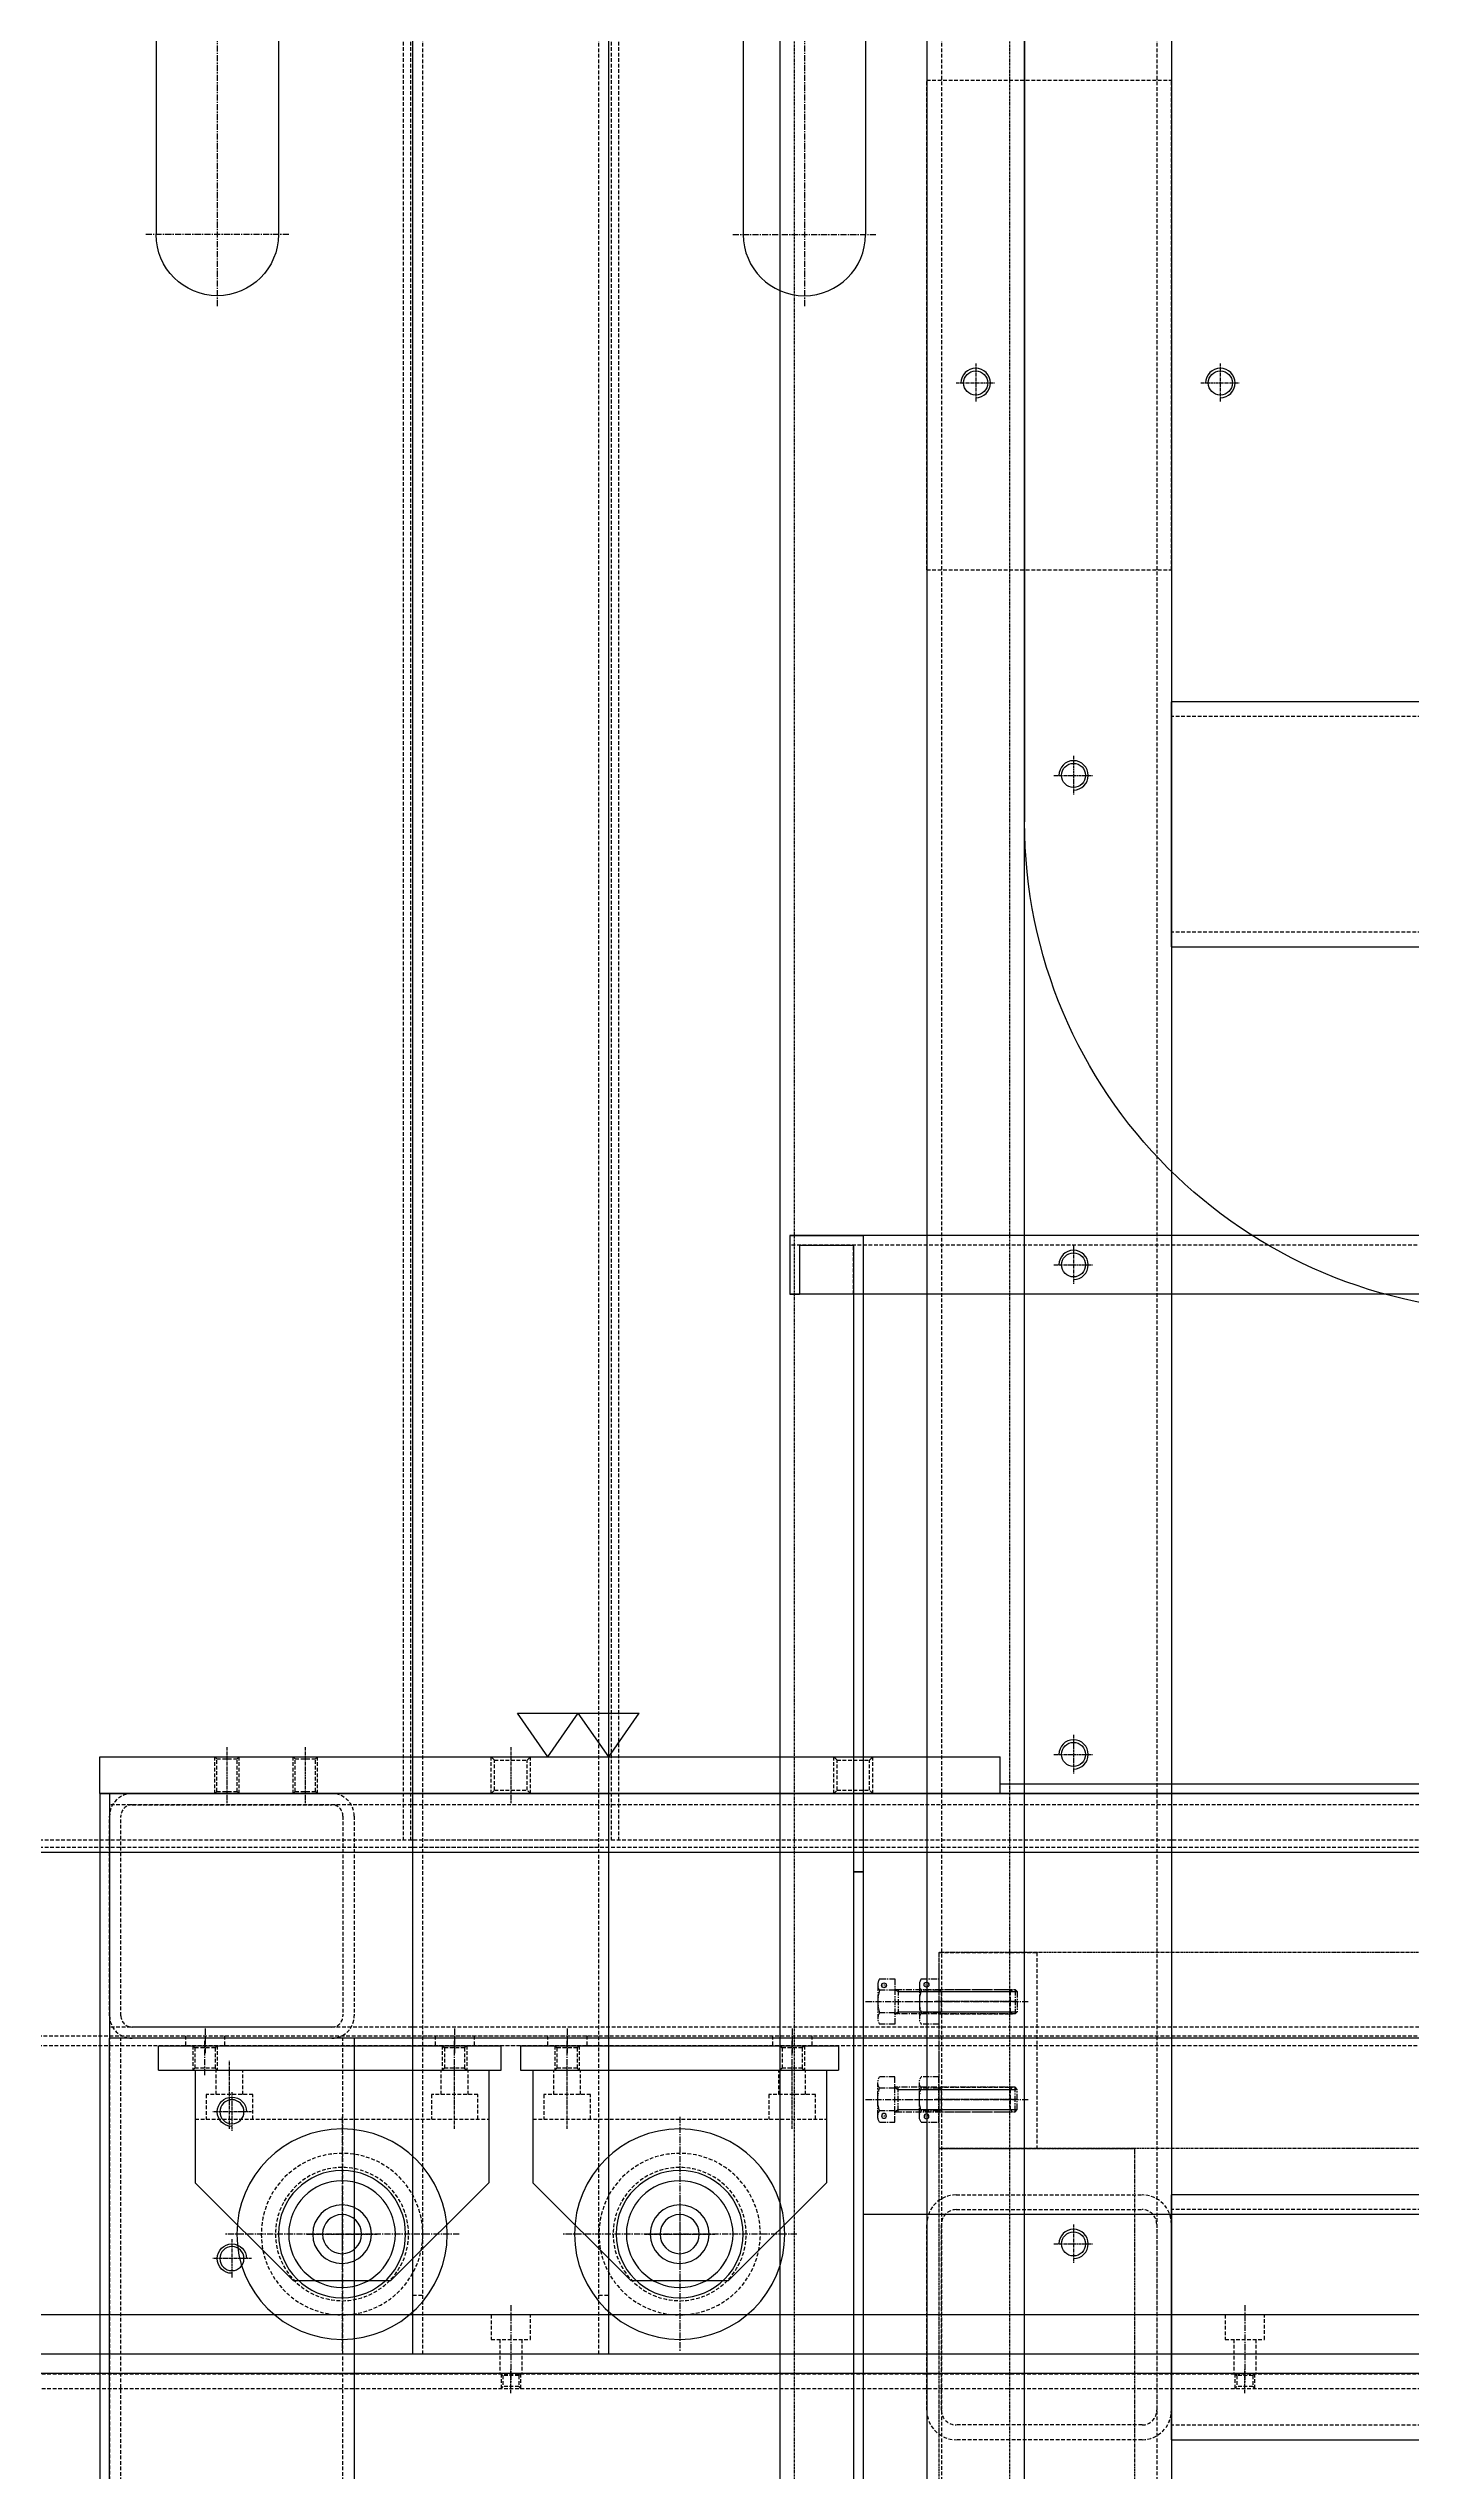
# Model space of a CAD drawing. Header units: millimetres. Extents: x -18234 to 26733, y 279 to 18488.
# Drawn here: x 20873.8 to 21152.4, y 5653.1 to 6148.1 of the extents above; entities that cross this region are included whole.
import ezdxf
from ezdxf.enums import TextEntityAlignment as Align

# ---------------------------------------------------------------- set-up
doc = ezdxf.new("R2010")
doc.units = ezdxf.units.MM
doc.linetypes.add('CENTER', pattern=[2, 1.25, -0.25, 0.25, -0.25])
doc.linetypes.add('HIDDEN', pattern=[0.375, 0.25, -0.125])
for name, color, linetype in [('44', 4, 'CENTER'), ('BOM', 6, 'Continuous'), ('CENTER', 1, 'CENTER'), ('CL', 1, 'CENTER'), ('HL', 2, 'HIDDEN'), ('THIN', 3, 'Continuous')]:
    doc.layers.add(name, color=color, linetype=linetype)
doc.styles.get("Standard").update_dxf_attribs({"font": 'arial.ttf'})

# ---------------------------------------------------------------- blocks, each defined once
blk = doc.blocks.new('uyiwer')
at = {"layer": 'HL', "ltscale": 3}
for p, q in [((301281.04, 32211.52), (301331.04, 32211.52)), ((301281.04, 32111.52), (301281.04, 32211.52)), ((301331.04, 32111.52), (301331.04, 32211.52)), ((301281.04, 32111.52), (301331.04, 32111.52))]:
    blk.add_line(p, q, dxfattribs=at)
blk = doc.blocks.new('trtru')
at = {"layer": 'HL', "ltscale": 3}
for p, q in [((311532.58, 919.21), (311570.58, 919.21)), ((311532.58, 916.21), (311570.58, 916.21)), ((311526.58, 875.21), (311526.58, 913.21)), ((311529.58, 875.21), (311529.58, 913.21)), ((311573.58, 913.21), (311573.58, 875.21)), ((311576.58, 913.21), (311576.58, 875.21)), ((311570.58, 872.21), (311532.58, 872.21)), ((311570.58, 869.21), (311532.58, 869.21))]:
    blk.add_line(p, q, dxfattribs=at)
for centre, radius, start, end in [((311532.58, 913.21), 6, 90, 180), ((311532.58, 913.21), 3, 90, 180), ((311570.58, 913.21), 6, 0, 90), ((311570.58, 913.21), 3, 0, 90), ((311532.58, 875.21), 6, 180, 270), ((311532.58, 875.21), 3, 180, 270), ((311570.58, 875.21), 6, 270, 0), ((311570.58, 875.21), 3, 270, 0)]:
    blk.add_arc(centre, radius, start, end, dxfattribs=at)
blk = doc.blocks.new('uyoertw')
at = {"ltscale": 0.5}
for p, q in [((107125.43, -14929.59), (106940.43, -14929.59)), ((106940.43, -14979.59), (106940.43, -14929.59)), ((107125.43, -14979.59), (107125.43, -14929.59)), ((106940.43, -14979.59), (107125.43, -14979.59))]:
    blk.add_line(p, q, dxfattribs=at)
at = {"layer": 'HL', "ltscale": 3}
for p, q in [((107125.43, -14932.59), (106940.43, -14932.59)), ((107125.43, -14976.59), (106940.43, -14976.59))]:
    blk.add_line(p, q, dxfattribs=at)
blk = doc.blocks.new('6w4tw')
at = {"ltscale": 0.5}
for p, q in [((107959.85, -12918.09), (107959.85, -14174.09)), ((108009.85, -12918.09), (108009.85, -14174.09))]:
    blk.add_line(p, q, dxfattribs=at)
at = {"layer": 'HL', "ltscale": 3}
for p, q in [((107962.85, -12918.09), (107962.85, -14174.09)), ((108006.85, -12918.09), (108006.85, -14174.09))]:
    blk.add_line(p, q, dxfattribs=at)
blk = doc.blocks.new('YUWTEE')
at = {"color": 6}
for name, p in [('6w4tw', (-1069.42, -20)), ('uyoertw', (0, 1286.5)), ('uyoertw', (0, 981.5))]:
    blk.add_blockref(name, p, dxfattribs=at)
for name, p in [('uyiwer', (-194390.61, -45727.61)), ('trtru', (-204636.15, -14867.29))]:
    blk.add_blockref(name, p)
blk = doc.blocks.new('tyqw')
at = {"ltscale": 0.5}
blk.add_circle((204314.83, 21396.31), 2.46, dxfattribs=at)
at = {"color": 1, "ltscale": 0.5}
blk.add_arc((204314.83, 21396.31), 3, 270, 180, dxfattribs=at)
at = {"layer": 'CL', "ltscale": 0.5}
for p, q in [((204314.83, 21400.31), (204314.83, 21392.31)), ((204310.83, 21396.31), (204318.83, 21396.31))]:
    blk.add_line(p, q, dxfattribs=at)
blk = doc.blocks.new('RUW')
at = {"ltscale": 0.5}
blk.add_line((104876.37, -12938.09), (104876.37, -14228.09), dxfattribs=at)
for p in [(-99428.46, -34974.24), (-99378.46, -34974.24), (-99408.46, -35054.4), (-99408.46, -35154.4), (-99408.46, -35254.4), (-99408.46, -35354.4)]:
    blk.add_blockref('tyqw', p)
blk = doc.blocks.new('56ERT')
at = {"color": 6}
for name, p in [('YUWTEE', (-4301.61, 0)), ('RUW', (-2287.55, 0))]:
    blk.add_blockref(name, p, dxfattribs=at)
blk = doc.blocks.new('MCLBM1')
at = {"color": 0}
blk.add_circle((0, 0), 0.5, dxfattribs=at)
blk.add_text('BM', height=0.5).set_placement((0, 0), align=Align.MIDDLE)
at = {"flags": 1}
for tag, p in [('WEIGHT', (0, -5)), ('SPEC', (0, -3)), ('NAME', (0, -1)), ('ENAME', (0, -2)), ('MATERIAL', (0, -4)), ('REMARK', (0, -6))]:
    blk.add_attdef(tag, p, '', height=0.5, dxfattribs=at)
blk = doc.blocks.new('tyuiwtw')
for p, q in [((144493.21, -12720.48), (144493.21, -12727.4)), ((144497.21, -12721.63), (144493.56, -12721.63)), ((144497.21, -12726.25), (144493.56, -12726.25))]:
    blk.add_line(p, q)
blk.add_lwpolyline([(144497.21, -12719.32), (144497.21, -12728.56), (144493.56, -12728.56, -0.309401), (144493.56, -12726.25, -0.154701), (144493.56, -12721.63, -0.309401), (144493.56, -12719.32)], format="xyb", close=True)
at = {"layer": 'CENTER'}
blk.add_line((144490.71, -12723.94), (144499.71, -12723.94), dxfattribs=at)
at = {"layer": 'BOM'}
blk.add_blockref('MCLBM1', (144494.65, -12720.49), dxfattribs=at)
blk = doc.blocks.new('t7ietey')
for p, q in [((144480.05, -12699.41), (144480.05, -12706.34)), ((144483.55, -12700.56), (144480.41, -12700.56)), ((144484.2, -12700.37), (144484.2, -12705.37)), ((144508.12, -12700.37), (144508.12, -12705.37)), ((144483.55, -12705.18), (144480.41, -12705.18))]:
    blk.add_line(p, q)
blk.add_lwpolyline([(144483.55, -12698.25), (144483.55, -12707.49), (144480.41, -12707.49, -0.309401), (144480.41, -12705.18, -0.154701), (144480.41, -12700.56, -0.309401), (144480.41, -12698.25)], format="xyb", close=True)
for points in [[(144483.75, -12700.37, -0.414214), (144483.55, -12700.17)], [(144483.55, -12705.57, -0.414214), (144483.75, -12705.37)]]:
    blk.add_lwpolyline(points, format="xyb")
blk.add_lwpolyline([(144483.75, -12700.37), (144508.12, -12700.37), (144508.55, -12700.81), (144508.55, -12704.94), (144508.12, -12705.37), (144483.75, -12705.37)])
at = {"layer": 'CENTER'}
blk.add_line((144477.55, -12702.87), (144511.05, -12702.87), dxfattribs=at)
at = {"layer": 'THIN'}
for points in [[(144483.45, -12700.37), (144484.2, -12700.81), (144508.55, -12700.81)], [(144483.45, -12705.37), (144484.2, -12704.94), (144508.55, -12704.94)]]:
    blk.add_lwpolyline(points, dxfattribs=at)
at = {"layer": 'BOM'}
blk.add_blockref('MCLBM1', (144481.31, -12699.54), dxfattribs=at)
blk = doc.blocks.new('tiwerwt')
at = {"color": 6}
for name, p in [('t7ietey', (0, 0)), ('tyuiwtw', (-4.66, 21.07))]:
    blk.add_blockref(name, p, dxfattribs=at)
blk = doc.blocks.new('uret')
at = {"layer": 'CL', "ltscale": 0.5}
blk.add_line((151291.82, -10206.46), (151308.82, -10206.46), dxfattribs=at)
at = {"layer": 'HL', "ltscale": 3}
for p, q in [((151293.25, -10204.39), (151292.82, -10203.96)), ((151307.82, -10203.96), (151292.82, -10203.96)), ((151293.25, -10204.39), (151293.25, -10208.53)), ((151307.38, -10204.39), (151293.25, -10204.39)), ((151307.82, -10203.96), (151307.38, -10204.39)), ((151307.38, -10204.39), (151307.38, -10208.53)), ((151293.25, -10208.53), (151292.82, -10208.96)), ((151307.82, -10208.96), (151292.82, -10208.96)), ((151307.38, -10208.53), (151293.25, -10208.53)), ((151307.82, -10208.96), (151307.38, -10208.53))]:
    blk.add_line(p, q, dxfattribs=at)
blk = doc.blocks.new('e45wert')
at = {"ltscale": 0.5}
for p, q in [((141874.83, -13498.57), (141874.83, -13173.57)), ((141874.83, -13173.57), (141914.83, -13173.57)), ((141914.83, -13498.57), (141914.83, -13173.57)), ((141874.83, -13498.57), (141914.83, -13498.57))]:
    blk.add_line(p, q, dxfattribs=at)
at = {"xscale": -1, "rotation": 90}
for p in [(131678.37, 137809.25), (131698.37, 137809.25)]:
    blk.add_blockref('uret', p, dxfattribs=at)
blk = doc.blocks.new('ertyqw')
at = {"layer": 'HL', "ltscale": 3}
for p, q in [((141865.63, -12950.51), (141885.63, -12950.51)), ((141865.63, -12950.51), (141865.63, -12990.51)), ((141885.63, -12950.51), (141885.63, -12990.51)), ((141865.63, -12990.51), (141885.63, -12990.51))]:
    blk.add_line(p, q, dxfattribs=at)
blk = doc.blocks.new('7iwrqr')
at = {"ltscale": 0.5}
for p, q in [((135069.59, -28613.2), (135854.59, -28613.2)), ((135854.59, -28613.2), (135854.59, -28653.2)), ((135069.59, -28653.2), (135854.59, -28653.2))]:
    blk.add_line(p, q, dxfattribs=at)
for p in [(-15453.23, -18416.74), (-15453.23, -18436.74)]:
    blk.add_blockref('uret', p)
blk = doc.blocks.new('8yq')
at = {"color": 0}
blk.add_blockref('7iwrqr', (1693.73, 1030.96), dxfattribs=at)
at = {"color": 0, "xscale": -1}
for name, p in [('ertyqw', (279413.95, -14631.72)), ('e45wert', (279423.14, -14448.67))]:
    blk.add_blockref(name, p, dxfattribs=at)
blk = doc.blocks.new('A$C6E0E735B')
at = {"color": 0}
blk.add_blockref('8yq', (-136748.32, 27962.24), dxfattribs=at)
at = {"color": 6, "xscale": -1}
blk.add_blockref('tiwerwt', (145292.55, 13072.87), dxfattribs=at)
at = {"color": 6, "rotation": 179.9999999998332}
blk.add_blockref('tiwerwt', (145292.55, -12352.87), dxfattribs=at)
blk = doc.blocks.new('A$C7FF257DF')
at = {"ltscale": 0.5}
for p, q in [((800, 12), (800, 1412)), ((850, 1412), (850, 12))]:
    blk.add_line(p, q, dxfattribs=at)
at = {"layer": 'HL', "ltscale": 0.5}
for p, q in [((803, 12), (803, 1412)), ((847, 12), (847, 1412))]:
    blk.add_line(p, q, dxfattribs=at)
blk = doc.blocks.new('A$C7A7027CF')
blk.add_blockref('A$C7FF257DF', (0, 0))
blk = doc.blocks.new('A$C27025287')
blk.add_blockref('A$C7A7027CF', (0, 0))
blk = doc.blocks.new('57w45')
at = {"color": 6, "ltscale": 0.5}
for p, q in [((108072.23, -24098.91), (108087.23, -24098.91)), ((108072.23, -24098.91), (108072.23, -24110.91)), ((108074.23, -24100.91), (108074.23, -24110.91)), ((108074.23, -24100.91), (108085.23, -24100.91)), ((108085.23, -24100.91), (108085.23, -24628.91)), ((108087.23, -24098.91), (108087.23, -24626.91)), ((108072.23, -24110.91), (108074.23, -24110.91)), ((108085.23, -24228.91), (108087.23, -24228.91))]:
    blk.add_line(p, q, dxfattribs=at)
blk = doc.blocks.new('r6u4w')
at = {"color": 6, "ltscale": 0.5}
for p, q in [((106842.27, -25189.89), (106842.27, -25201.89)), ((107688.27, -25189.89), (106842.27, -25189.89)), ((107688.27, -25201.89), (106842.27, -25201.89)), ((106855.27, -25201.89), (106855.27, -25319.89)), ((106857.27, -25319.89), (106855.27, -25319.89)), ((106857.27, -25319.89), (106857.27, -25389.89)), ((107673.27, -25389.89), (106857.27, -25389.89))]:
    blk.add_line(p, q, dxfattribs=at)
at = {"layer": 'HL', "ltscale": 3}
for p, q in [((107688.27, -25191.89), (106842.27, -25191.89)), ((106855.27, -25201.89), (106855.27, -25191.89))]:
    blk.add_line(p, q, dxfattribs=at)
blk = doc.blocks.new('e56w4w')
at = {"color": 6}
for name, p in [('57w45', (-2817.38, 0)), ('r6u4w', (-1587.43, 1090.97))]:
    blk.add_blockref(name, p, dxfattribs=at)
blk = doc.blocks.new('57WERWR')
at = {"ltscale": 0.5}
for p, q in [((217010.53, 14888.67), (215596.53, 14888.67)), ((217010.53, 14888.67), (217010.53, 14838.67)), ((215596.53, 14838.67), (217010.53, 14838.67))]:
    blk.add_line(p, q, dxfattribs=at)
at = {"layer": 'HL', "ltscale": 3}
for p, q in [((215596.53, 14886.37), (217010.53, 14886.37)), ((215596.53, 14840.97), (217010.53, 14840.97))]:
    blk.add_line(p, q, dxfattribs=at)
blk = doc.blocks.new('56e43')
at = {"layer": 'HL', "ltscale": 3}
for p, q in [((237551.98, 2183.25), (237592.78, 2183.25)), ((237547.38, 2137.85), (237547.38, 2178.65)), ((237549.68, 2137.85), (237549.68, 2178.65)), ((237551.98, 2180.95), (237592.78, 2180.95)), ((237595.08, 2178.65), (237595.08, 2137.85)), ((237597.38, 2178.65), (237597.38, 2137.85)), ((237592.78, 2135.55), (237551.98, 2135.55)), ((237592.78, 2133.25), (237551.98, 2133.25))]:
    blk.add_line(p, q, dxfattribs=at)
for centre, radius, start, end in [((237551.98, 2178.65), 4.6, 90, 180), ((237592.78, 2178.65), 4.6, 0, 90), ((237551.98, 2178.65), 2.3, 90, 180), ((237592.78, 2178.65), 2.3, 0, 90), ((237551.98, 2137.85), 4.6, 180, 270), ((237551.98, 2137.85), 2.3, 180, 270), ((237592.78, 2137.85), 4.6, 270, 0), ((237592.78, 2137.85), 2.3, 270, 0)]:
    blk.add_arc(centre, radius, start, end, dxfattribs=at)
blk = doc.blocks.new('6RWTWE')
at = {"ltscale": 0.5}
for p, q in [((116715.79, -27818.13), (116715.79, -27723.13)), ((116765.79, -27723.13), (116715.79, -27723.13)), ((116765.79, -27723.13), (116765.79, -27818.13)), ((116765.79, -27818.13), (116715.79, -27818.13))]:
    blk.add_line(p, q, dxfattribs=at)
at = {"layer": 'HL', "ltscale": 3}
for p, q in [((116718.09, -27818.13), (116718.09, -27723.13)), ((116763.49, -27818.13), (116763.49, -27723.13))]:
    blk.add_line(p, q, dxfattribs=at)
blk = doc.blocks.new('ureyre')
at = {"ltscale": 0.5}
blk.add_circle((240909.09, 36676.37), 2.46, dxfattribs=at)
at = {"color": 1, "ltscale": 0.5}
blk.add_arc((240909.09, 36676.37), 3, 270, 180, dxfattribs=at)
at = {"layer": 'CL', "ltscale": 0.5}
for p, q in [((240909.09, 36680.37), (240909.09, 36672.37)), ((240905.09, 36676.37), (240913.09, 36676.37))]:
    blk.add_line(p, q, dxfattribs=at)
blk = doc.blocks.new('T7IED')
at = {"color": 6, "ltscale": 0.5}
for p, q in [((118282.54, -29360.15), (116864.54, -29360.15)), ((116864.54, -29360.15), (116864.54, -29555.15))]:
    blk.add_line(p, q, dxfattribs=at)
at = {"extrusion": (0, 0, -1), "zscale": -1}
for p in [(-357800.63, -66101.52), (-357800.63, -66131.52)]:
    blk.add_blockref('ureyre', p, dxfattribs=at)
blk = doc.blocks.new('TUIR')
at = {"layer": 'CL', "ltscale": 0.5}
blk.add_line((206249.02, 19611.52), (206249.02, 19623.02), dxfattribs=at)
at = {"layer": 'HL', "ltscale": 3}
for p, q in [((206245.02, 19621.02), (206245.7, 19620.35)), ((206245.02, 19621.02), (206245.02, 19613.52)), ((206252.35, 19620.35), (206245.7, 19620.35)), ((206245.7, 19620.35), (206245.7, 19614.2)), ((206253.02, 19621.02), (206252.35, 19620.35)), ((206252.35, 19620.35), (206252.35, 19614.2)), ((206253.02, 19621.02), (206253.02, 19613.52)), ((206245.7, 19614.2), (206245.02, 19613.52)), ((206252.35, 19614.2), (206245.7, 19614.2)), ((206252.35, 19614.2), (206253.02, 19613.52))]:
    blk.add_line(p, q, dxfattribs=at)
blk = doc.blocks.new('53REYE')
at = {"layer": 'CL', "ltscale": 0.5}
blk.add_line((206234.52, 19611.92), (206234.52, 19623.42), dxfattribs=at)
at = {"layer": 'HL', "ltscale": 3}
for p, q in [((206232.02, 19621.42), (206232.45, 19620.98)), ((206232.02, 19621.42), (206232.02, 19613.92)), ((206236.58, 19620.98), (206232.45, 19620.98)), ((206232.45, 19620.98), (206232.45, 19614.35)), ((206237.02, 19621.42), (206236.58, 19620.98)), ((206236.58, 19620.98), (206236.58, 19614.35)), ((206237.02, 19621.42), (206237.02, 19613.92)), ((206232.45, 19614.35), (206232.02, 19613.92)), ((206236.58, 19614.35), (206232.45, 19614.35)), ((206236.58, 19614.35), (206237.02, 19613.92))]:
    blk.add_line(p, q, dxfattribs=at)
blk = doc.blocks.new('RYURETET')
at = {"color": 6, "ltscale": 0.5}
for p, q in [((116864.54, -28491.56), (116864.54, -28499.06)), ((116864.54, -28491.56), (117048.54, -28491.56)), ((117048.54, -28491.56), (117048.54, -28499.06)), ((116864.54, -28499.06), (117048.54, -28499.06))]:
    blk.add_line(p, q, dxfattribs=at)
at = {"extrusion": (0, 0, -1), "zscale": -1}
for name, p in [('53REYE', (-323125.05, -48112.98)), ('53REYE', (-323141.05, -48112.98)), ('TUIR', (-323197.56, -48112.58)), ('TUIR', (-323267.56, -48112.58))]:
    blk.add_blockref(name, p, dxfattribs=at)
blk = doc.blocks.new('TYEE')
at = {"color": 6, "ltscale": 0.5}
for p, q in [((117048.54, -28726.28), (117048.54, -28724.28)), ((117048.54, -28724.28), (117513.54, -28724.28)), ((117513.54, -28726.28), (117513.54, -28724.28)), ((117048.54, -28726.28), (117513.54, -28726.28))]:
    blk.add_line(p, q, dxfattribs=at)
blk = doc.blocks.new('UYWEE')
at = {"layer": 'HL', "ltscale": 3}
for p, q in [((118659.67, -29360.15), (118659.67, -29555.15)), ((118659.67, -29360.15), (118661.67, -29360.15)), ((118661.67, -29360.15), (118661.67, -29555.15)), ((118661.67, -29555.15), (118659.67, -29555.15))]:
    blk.add_line(p, q, dxfattribs=at)
blk = doc.blocks.new('TUERTTRE')
at = {"color": 6, "ltscale": 0.5}
for p, q in [((299256.67, 16562.02), (299269.09, 16562.02)), ((299262.88, 16553.1), (299256.67, 16562.02)), ((299262.88, 16553.1), (299269.09, 16562.02)), ((299269.09, 16562.02), (299281.51, 16562.02)), ((299275.3, 16553.1), (299269.09, 16562.02)), ((299275.3, 16553.1), (299281.51, 16562.02))]:
    blk.add_line(p, q, dxfattribs=at)
blk = doc.blocks.new('54y3')
at = {"color": 6, "ltscale": 0.5}
for p, q in [((116864.54, -30047.36), (116864.54, -29852.36)), ((118282.54, -30047.36), (116864.54, -30047.36))]:
    blk.add_line(p, q, dxfattribs=at)
blk = doc.blocks.new('tyiwtet')
at = {"color": 6}
for name, p in [('TUERTTRE', (-182306.76, -44218.73)), ('T7IED', (0, 1687.01)), ('TYEE', (0, 1053.14)), ('6RWTWE', (150.74, 0))]:
    blk.add_blockref(name, p, dxfattribs=at)
at = {"color": 6, "xscale": -1, "rotation": 180}
for name, p in [('RYURETET', (0, -56164.69)), ('54y3', (0, -57720.49))]:
    blk.add_blockref(name, p, dxfattribs=at)
at = {"color": 6, "xscale": -1}
blk.add_blockref('UYWEE', (235526.21, 1687.01), dxfattribs=at)
at = {"extrusion": (0, 0, -1), "zscale": -1}
blk.add_blockref('57WERWR', (-333877.07, -42561.8), dxfattribs=at)
at = {"color": 0}
blk.add_blockref('56e43', (-120680.84, -29856.38), dxfattribs=at)
blk = doc.blocks.new('hioewe')
at = {"color": 6}
for name, p in [('e56w4w', (11225.01, -974.39)), ('tyiwtet', (-525.69, 2485.83))]:
    blk.add_blockref(name, p, dxfattribs=at)
blk = doc.blocks.new('trtyrr')
at = {"layer": 'CL'}
blk.add_line((-17983.17, 8758.15), (-17990.17, 8758.15), dxfattribs=at)
at = {"layer": 'HL', "ltscale": 3}
for p, q in [((-17989.17, 8760.65), (-17988.73, 8760.22)), ((-17989.17, 8760.65), (-17984.17, 8760.65)), ((-17988.73, 8760.22), (-17988.73, 8756.09)), ((-17988.73, 8760.22), (-17984.6, 8760.22)), ((-17984.6, 8760.22), (-17984.17, 8760.65)), ((-17984.6, 8760.22), (-17984.6, 8756.09)), ((-17989.17, 8755.65), (-17988.73, 8756.09)), ((-17989.17, 8755.65), (-17984.17, 8755.65)), ((-17988.73, 8756.09), (-17984.6, 8756.09)), ((-17984.6, 8756.09), (-17984.17, 8755.65))]:
    blk.add_line(p, q, dxfattribs=at)
blk = doc.blocks.new('DTHRTRT')
for p, q in [((-37117.55, -5977.42), (-37187.55, -5977.42)), ((-37187.55, -5982.42), (-37187.55, -5977.42)), ((-37117.55, -5982.42), (-37117.55, -5977.42)), ((-37117.55, -5982.42), (-37187.55, -5982.42))]:
    blk.add_line(p, q)
at = {"extrusion": (0, 0, -1), "zscale": -1, "rotation": 270}
for p in [(28419.9, -23966.59), (28368.9, -23966.59)]:
    blk.add_blockref('trtyrr', p, dxfattribs=at)
blk = doc.blocks.new('tuewr')
for p, q in [((201638.06, 16205.43), (201573.06, 16205.43)), ((201638.06, 16200.43), (201573.06, 16200.43))]:
    blk.add_line(p, q)
at = {"ltscale": 0.5}
for p, q in [((201573.06, 16205.43), (201573.06, 16200.43)), ((201638.06, 16205.43), (201638.06, 16200.43))]:
    blk.add_line(p, q, dxfattribs=at)
at = {"extrusion": (0, 0, -1), "zscale": -1, "rotation": 270}
for p in [(-210340.71, -1783.74), (-210386.71, -1783.74)]:
    blk.add_blockref('trtyrr', p, dxfattribs=at)
blk = doc.blocks.new('IERWT')
at = {"layer": 'CL', "ltscale": 0.5}
blk.add_line((201717.61, 16347.01), (201717.61, 16361.01), dxfattribs=at)
at = {"layer": 'HL', "ltscale": 3}
for p, q in [((201714.86, 16354.01), (201714.86, 16359.01)), ((201720.36, 16354.01), (201720.36, 16359.01)), ((201712.86, 16349.01), (201712.86, 16354.01)), ((201712.86, 16354.01), (201722.36, 16354.01)), ((201722.36, 16354.01), (201722.36, 16349.01))]:
    blk.add_line(p, q, dxfattribs=at)
blk = doc.blocks.new('5UWERW')
at = {"ltscale": 0.5}
for p, q in [((201635.56, 16326.22), (201575.56, 16326.22)), ((201575.56, 16326.22), (201575.56, 16303.22)), ((201635.56, 16326.22), (201635.56, 16303.22)), ((201575.56, 16303.22), (201595.56, 16283.22)), ((201615.56, 16283.22), (201635.56, 16303.22)), ((201615.56, 16283.22), (201595.56, 16283.22))]:
    blk.add_line(p, q, dxfattribs=at)
for radius in [6, 4]:
    blk.add_circle((201605.56, 16292.72), radius, dxfattribs=at)
at = {"layer": 'CL', "ltscale": 0.5}
for p, q in [((201605.56, 16299.93), (201605.56, 16285.5)), ((201612.77, 16292.72), (201598.35, 16292.72))]:
    blk.add_line(p, q, dxfattribs=at)
at = {"layer": 'HL', "ltscale": 3}
blk.add_line((201635.56, 16316.22), (201575.56, 16316.22), dxfattribs=at)
for p in [(-135.05, -32.79), (-89.05, -32.79)]:
    blk.add_blockref('IERWT', p)
blk = doc.blocks.new('YUWERW')
for radius in [21.5, 13, 10.9]:
    blk.add_circle((201493.08, 16354.01), radius)
at = {"layer": 'CL'}
for p, q in [((201493.08, 16377.94), (201493.08, 16330.08)), ((201469.15, 16354.01), (201517.01, 16354.01))]:
    blk.add_line(p, q, dxfattribs=at)
at = {"layer": 'HL', "ltscale": 3}
for radius in [16.5, 13.6]:
    blk.add_circle((201493.08, 16354.01), radius, dxfattribs=at)
blk = doc.blocks.new('56YWEW')
blk.add_blockref('5UWERW', (-68.47, 300.44))
at = {"color": 1}
blk.add_blockref('YUWERW', (44.01, 239.15), dxfattribs=at)
blk = doc.blocks.new('tyrtyu')
at = {"layer": 'CL'}
blk.add_line((-18266.34, 7235.12), (-18266.34, 7230.12), dxfattribs=at)
at = {"layer": 'HL', "ltscale": 3}
for p, q in [((-18270.34, 7233.62), (-18270.34, 7231.62)), ((-18262.34, 7233.62), (-18262.34, 7231.62))]:
    blk.add_line(p, q, dxfattribs=at)
blk = doc.blocks.new('rtyrtutu')
for p, q in [((-18791.03, 10046.3), (-18791.03, 9986.3)), ((-18766.03, 10046.3), (-18766.03, 9986.3))]:
    blk.add_line(p, q)
for centre, start, end in [((-18778.53, 10046.3), 0, 180), ((-18778.53, 9986.3), 180, 0)]:
    blk.add_arc(centre, 12.5, start, end)
at = {"layer": 'CL'}
for p, q in [((-18778.53, 10060.93), (-18778.53, 9971.67)), ((-18793.15, 10046.3), (-18763.9, 10046.3)), ((-18793.15, 9986.3), (-18763.9, 9986.3))]:
    blk.add_line(p, q, dxfattribs=at)
blk = doc.blocks.new('tui4wt')
at = {"ltscale": 0.5}
for p, q in [((202056.43, 13759.03), (202056.43, 14752.03)), ((202556.43, 13759.03), (202556.43, 14752.03)), ((202056.43, 13759.03), (202556.43, 13759.03))]:
    blk.add_line(p, q, dxfattribs=at)
blk.add_line((202431.43, 14522.03), (202431.43, 14072.03))
blk.add_arc((202331.43, 14072.03), 100, 270, 0)
at = {"layer": 'HL', "ltscale": 3}
for p, q in [((202058.43, 13759.03), (202058.43, 14750.03)), ((202096.93, 14750.03), (202096.93, 13864.03)), ((202098.43, 14750.03), (202098.43, 13864.03)), ((202514.43, 14750.03), (202514.43, 13864.03)), ((202515.93, 14750.03), (202515.93, 13864.03)), ((202554.43, 13759.03), (202554.43, 14750.03)), ((202058.43, 13864.03), (202554.43, 13864.03)), ((202058.43, 13862.53), (202554.43, 13862.53)), ((202554.43, 13824.03), (202058.43, 13824.03)), ((202554.43, 13822.03), (202058.43, 13822.03)), ((202058.43, 13771.03), (202056.43, 13771.03)), ((202556.43, 13771.03), (202554.43, 13771.03))]:
    blk.add_line(p, q, dxfattribs=at)
for name, p in [('rtyrtutu', (220914.96, 4205.72)), ('tyrtyu', (220354.27, 6590.4)), ('tyrtyu', (220405.27, 6590.4)), ('tyrtyu', (220745.27, 6590.4)), ('tyrtyu', (220791.27, 6590.4))]:
    blk.add_blockref(name, p)
at = {"xscale": -1}
blk.add_blockref('rtyrtutu', (183697.91, 4205.72), dxfattribs=at)
blk = doc.blocks.new('65wrwt')
for name, p in [('tui4wt', (0, 1491.68)), ('DTHRTRT', (239265.99, 21291.12)), ('56YWEW', (573.84, -1317.95)), ('tuewr', (896.38, -891.73)), ('56YWEW', (964.84, -1317.95))]:
    blk.add_blockref(name, p)
blk = doc.blocks.new('67rtruru')
for p in [(-36251.82, 14624.98), (-35791.82, 14624.98)]:
    blk.add_blockref('65wrwt', p)
blk = doc.blocks.new('ytrtytu')
at = {"layer": 'CL'}
blk.add_line((-17793.76, 7005.92), (-17793.76, 6989.92), dxfattribs=at)
at = {"layer": 'HL', "ltscale": 3}
for p, q in [((-17797.76, 6998.92), (-17797.76, 7003.92)), ((-17789.76, 7003.92), (-17789.76, 6998.92)), ((-17789.76, 6998.92), (-17797.76, 6998.92)), ((-17796.01, 6998.92), (-17796.01, 6991.92)), ((-17791.51, 6998.92), (-17791.51, 6991.92))]:
    blk.add_line(p, q, dxfattribs=at)
blk = doc.blocks.new('54etee5')
at = {"ltscale": 0.5}
for p, q in [((158864.39, 29380.51), (159824.39, 29380.51)), ((158864.39, 29368.51), (159824.39, 29368.51))]:
    blk.add_line(p, q, dxfattribs=at)
for p in [(176988.15, 22376.58), (177138.15, 22376.58)]:
    blk.add_blockref('ytrtytu', p)
blk = doc.blocks.new('yje')
at = {"layer": 'CL', "ltscale": 0.5}
blk.add_line((157541.11, 30589.18), (157536.11, 30589.18), dxfattribs=at)
at = {"layer": 'HL', "ltscale": 3}
for p, q in [((157537.11, 30591.18), (157537.49, 30590.8)), ((157537.11, 30591.18), (157540.11, 30591.18)), ((157539.73, 30590.8), (157540.11, 30591.18)), ((157537.11, 30587.18), (157537.49, 30587.56)), ((157537.11, 30587.18), (157540.11, 30587.18)), ((157537.49, 30590.8), (157537.49, 30587.56)), ((157537.49, 30590.8), (157539.73, 30590.8)), ((157537.49, 30587.56), (157539.73, 30587.56)), ((157539.73, 30590.8), (157539.73, 30587.56)), ((157539.73, 30587.56), (157540.11, 30587.18))]:
    blk.add_line(p, q, dxfattribs=at)
blk = doc.blocks.new('5uertt')
at = {"layer": 'HL', "ltscale": 3}
for p, q in [((159196.46, 28655.1), (157250.46, 28655.1)), ((159196.46, 28652.1), (157250.46, 28652.1))]:
    blk.add_line(p, q, dxfattribs=at)
at = {"xscale": -1, "rotation": 90}
for p in [(189142.65, 186192.21), (189292.65, 186192.21)]:
    blk.add_blockref('yje', p, dxfattribs=at)
blk = doc.blocks.new('78wtw')
at = {"ltscale": 0.5}
blk.add_line((94374.92, -32230.45), (96014.92, -32230.45), dxfattribs=at)
blk = doc.blocks.new('75ete')
at = {"color": 6}
blk.add_blockref('78wtw', (0, 2399.5), dxfattribs=at)
at = {"extrusion": (0, 0, -1), "zscale": -1}
blk.add_blockref('5uertt', (-253418.38, -58592.56), dxfattribs=at)
blk = doc.blocks.new('e5ywwt')
at = {"color": 6}
blk.add_blockref('75ete', (0, 2502.8), dxfattribs=at)
at = {"extrusion": (0, 0, -1), "zscale": -1}
for name, p in [('67rtruru', (-260999.53, -57306.34)), ('54etee5', (-254059.3, -56803.16))]:
    blk.add_blockref(name, p, dxfattribs=at)
blk = doc.blocks.new('sdafasfdasdfasffasdfas')
at = {"color": 6}
for name, p in [('e5ywwt', (-73746.608, 33107.785)), ('hioewe', (-95454.544, 30978.938))]:
    blk.add_blockref(name, p, dxfattribs=at)

msp = doc.modelspace()

# ---------------------------------------------------------------- block references
at = {"xscale": -1}
msp.add_blockref('A$C27025287', (21873.309, 5379.632), dxfattribs=at)
at = {"color": 6}
msp.add_blockref('56ERT', (-81535.513, 19657.721), dxfattribs=at)
at = {"layer": '44', "xscale": -1}
msp.add_blockref('A$C6E0E735B', (21855.81, 5379.132), dxfattribs=at)

# ---------------------------------------------------------------- next in the draw order: block references
msp.add_blockref('sdafasfdasdfasffasdfas', (0, 0))

doc.saveas('drawing.dxf')
